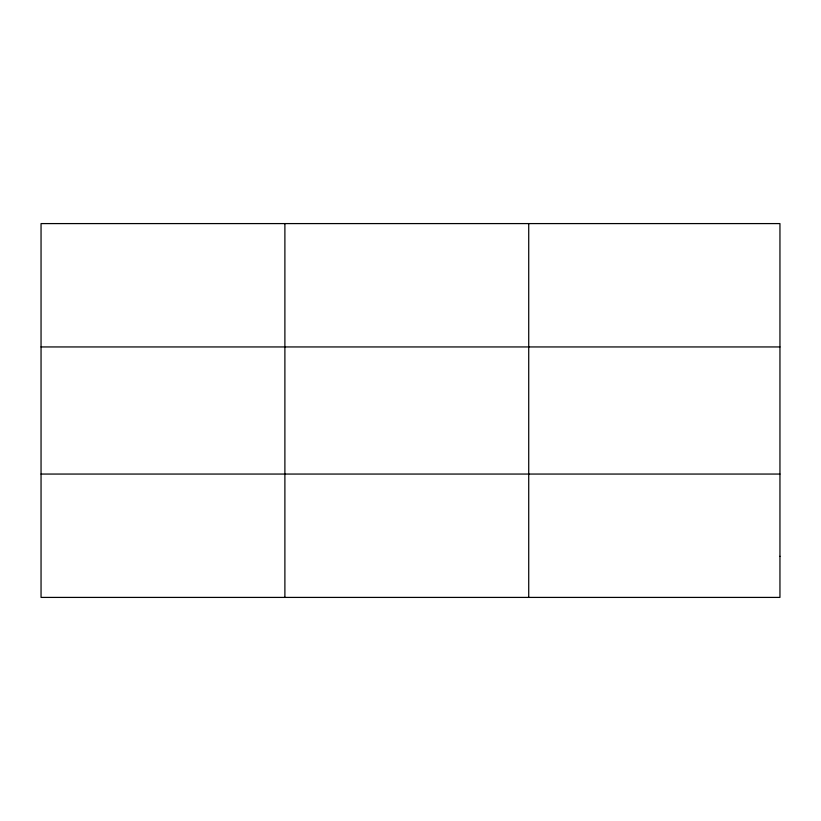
<?xml version="1.0" encoding="UTF-8"?>
<svg xmlns="http://www.w3.org/2000/svg" width="821" height="821" viewBox="0 0 821 821"><rect width="100%" height="100%" fill="white"/><g stroke="black" fill="none" stroke-linecap="round" stroke-linejoin="round"><path stroke-width="1.23" d="M284.887 597.411L284.887 223.589M528.724 597.411L528.724 223.589M41.05 346.944L779.95 346.944M41.05 474.056L779.95 474.056M779.95 556.289L779.95 597.411L41.05 597.411L41.05 223.589L779.95 223.589L779.95 556.289"/></g></svg>
